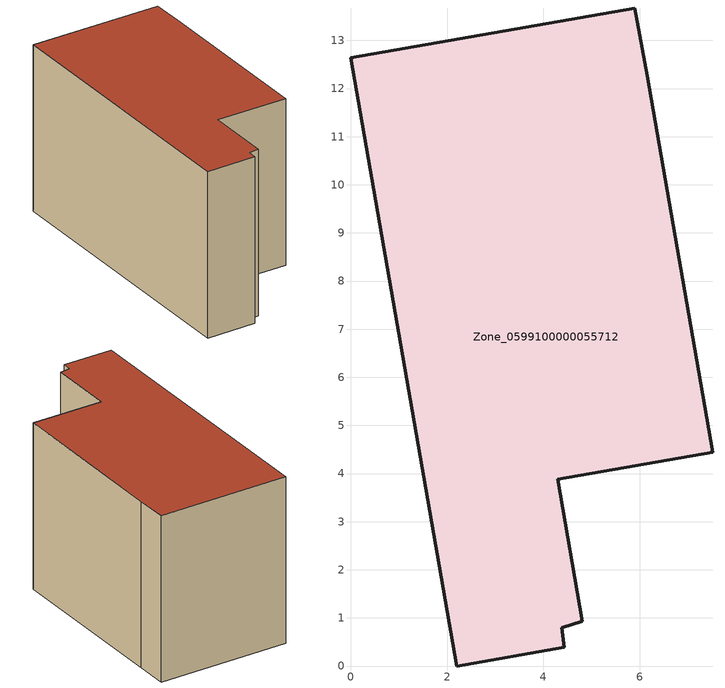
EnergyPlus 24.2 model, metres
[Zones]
Zone_0599100000055712
 floor ground (C_G): 2.2,0 0,12.63 5.9,13.67 6.16,12.27 7.52,4.44 4.3,3.88 4.81,0.93 4.38,0.8 4.44,0.39 z2.14
 wall outside (C_F): 0,12.63 2.2,0 4.44,0.39 4.38,0.8 4.81,0.93 4.3,3.88 7.52,4.44 6.16,12.27 5.9,13.67 0,12.63 z2.14:9.74
 roof outside (C_R): 2.2,0 4.44,0.39 4.38,0.8 4.81,0.93 4.3,3.88 7.52,4.44 6.16,12.27 5.9,13.67 0,12.63 z9.74
[BUILDING]
Pand.0599100000055712: North Axis=0; Terrain=City; Loads Convergence Tolerance Value=0.04; Temperature Convergence Tolerance Value=0.4; Solar Distribution=FullExterior; Maximum Number of Warmup Days=25; Minimum Number of Warmup Days=1
[Site:Location]
Rotterdam.The.Hague.AP_ZH_NLD Design_Conditions: Latitude=51.96; Longitude=4.45; Time Zone=1; Elevation=-4.5
[SITE:GROUNDTEMPERATURE:BUILDINGSURFACE]
18, 18, 18, 18, 18, 18, 18, 18, 18, 18, 18, 18
[MATERIAL] Thermal Absorptance=0.9; Solar Absorptance=0.7; Visible Absorptance=0.7
Name | Roughness | Thickness | Conductivity | Density | Specific Heat
G.TI.1975-1991 | MediumSmooth | 0.15 | 0.288461 | 540 | 1210
F.TI.1975-1991 | Rough | 0.3 | 0.230769 | 1920 | 840
R.TI.1975-1991 | MediumRough | 0.2 | 0.153846 | 1500 | 1000
[CONSTRUCTION]
C_G: G.TI.1975-1991
C_F: F.TI.1975-1991
C_R: R.TI.1975-1991
[ZONE]
Zone_0599100000055712: Type=1; Multiplier=1; Ceiling Height=Autocalculate; Volume=Autocalculate; Floor Area=autocalculate; Part of Total Floor Area=Yes
[ZONEINFILTRATION:DESIGNFLOWRATE]
Infil_Zone_0599100000055712: Zone or ZoneList or Space or SpaceList=Zone_0599100000055712; Schedule=AlwaysOn; Design Flow Rate Calculation Method=Flow/Area; Flow Rate per Floor Area=0.003; Constant Term Coefficient=1; Temperature Term Coefficient=0; Velocity Term Coefficient=0; Velocity Squared Term Coefficient=0
[HVACTEMPLATE:ZONE:IDEALLOADSAIRSYSTEM]
Zone_0599100000055712: Maximum Heating Supply Air Temperature=50; Minimum Cooling Supply Air Temperature=13; Maximum Heating Supply Air Humidity Ratio=0.0156; Minimum Cooling Supply Air Humidity Ratio=0.0077; Heating Limit=NoLimit; Cooling Limit=NoLimit; Dehumidification Control Type=ConstantSensibleHeatRatio; Cooling Sensible Heat Ratio=0.7; Dehumidification Setpoint=60; Humidification Control Type=None; Humidification Setpoint=30; Outdoor Air Method=None; Outdoor Air Flow Rate per Person=0.00944; Outdoor Air Flow Rate per Zone Floor Area=0; Outdoor Air Flow Rate per Zone=0; Demand Controlled Ventilation Type=None; Outdoor Air Economizer Type=NoEconomizer; Heat Recovery Type=None; Sensible Heat Recovery Effectiveness=0.7; Latent Heat Recovery Effectiveness=0.65
[ZONECONTROL:THERMOSTAT]
ThermostatControl_Zone_0599100000055712: Zone or ZoneList=Zone_0599100000055712; Control Type Schedule=DualSetpointControlType; Control 1=Thermostat_Zone_0599100000055712; Temperature Difference Between Cutout And Setpoint=0
[THERMOSTATSETPOINT:DUALSETPOINT]
Thermostat_Zone_0599100000055712: Heating Setpoint Temperature Schedule=HeatingSetpoint_Zone_0599100000055712; Cooling Setpoint Temperature Schedule=CoolingSetpoint_Zone_0599100000055712
[SCHEDULE:COMPACT]
HeatingSetpoint_Zone_0599100000055712: Through: 12/31, For: AllDays, Until: 24:00, 21
CoolingSetpoint_Zone_0599100000055712: Through: 12/31, For: AllDays, Until: 24:00, 24
DualSetpointControlType: Through: 12/31, For: AllDays, Until: 24:00, 4
AlwaysOn: Through: 12/31, For: AllDays, Until: 24:00, 1
